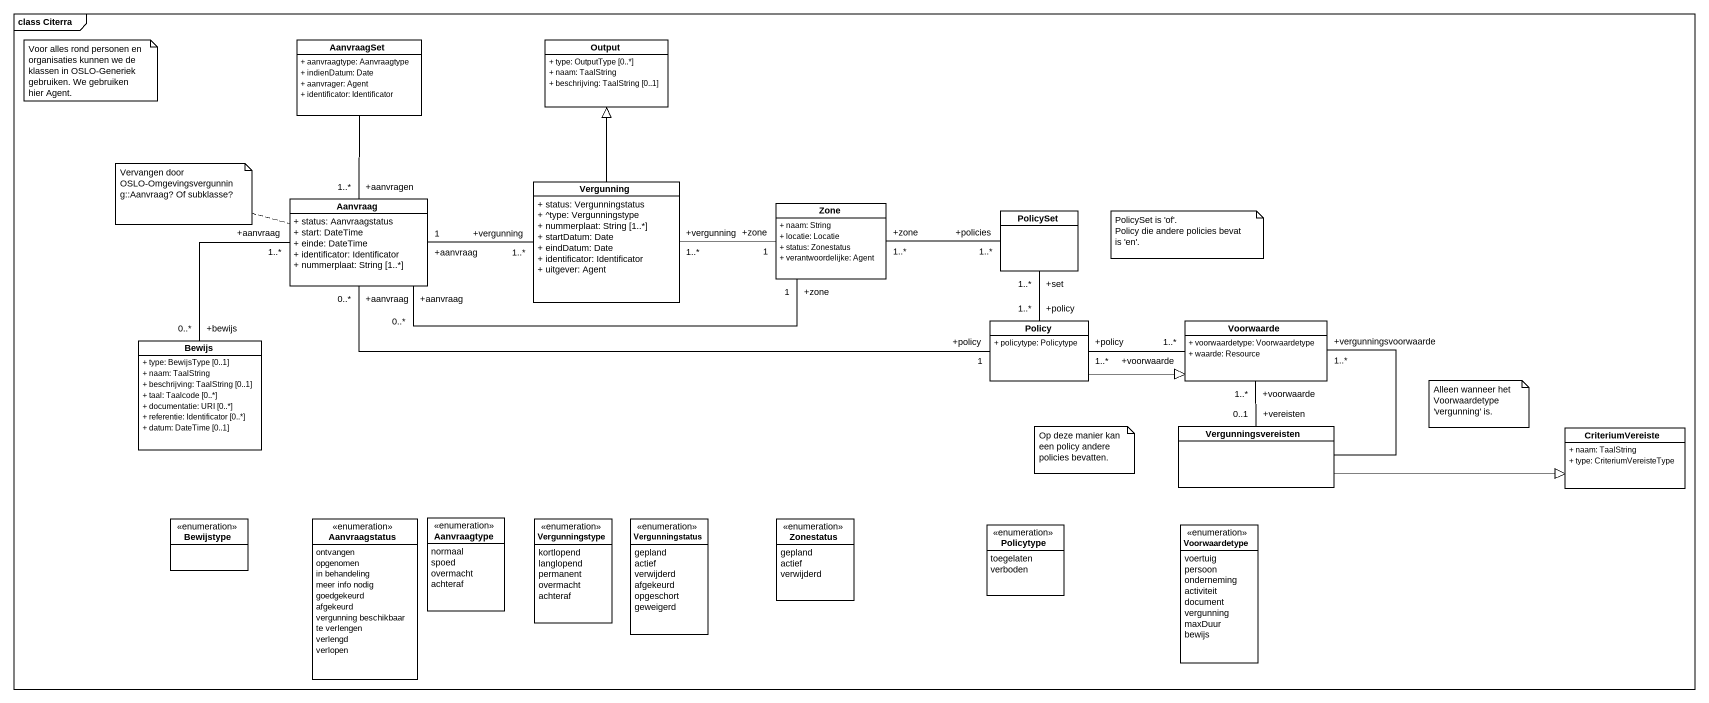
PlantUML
@startuml
mainframe class Citerra
hide circle
hide empty members
skinparam classAttributeIconSize 0
class AanvraagSet {
  + aanvraagtype: Aanvraagtype
  + indienDatum: Date
  + aanvrager: Agent
  + identificator: Identificator
}
class Output {
  + type: OutputType [0..*]
  + naam: TaalString
  + beschrijving: TaalString [0..1]
}
class Aanvraag {
  + status: Aanvraagstatus
  + start: DateTime
  + einde: DateTime
  + identificator: Identificator
  + nummerplaat: String [1..*]
}
class Vergunning {
  + status: Vergunningstatus
  + ^type: Vergunningstype
  + nummerplaat: String [1..*]
  + startDatum: Date
  + eindDatum: Date
  + identificator: Identificator
  + uitgever: Agent
}
class Zone {
  + naam: String
  + locatie: Locatie
  + status: Zonestatus
  + verantwoordelijke: Agent
}
class PolicySet
class Policy {
  + policytype: Policytype
}
class Voorwaarde {
  + voorwaardetype: Voorwaardetype
  + waarde: Resource
}
class Bewijs {
  + type: BewijsType [0..1]
  + naam: TaalString
  + beschrijving: TaalString [0..1]
  + taal: Taalcode [0..*]
  + documentatie: URI [0..*]
  + referentie: Identificator [0..*]
  + datum: DateTime [0..1]
}
class Vergunningsvereisten
class CriteriumVereiste {
  + naam: TaalString
  + type: CriteriumVereisteType
}
enum Bewijstype
enum Aanvraagstatus {
  ontvangen
  opgenomen
  in behandeling
  meer info nodig
  goedgekeurd
  afgekeurd
  vergunning beschikbaar
  te verlengen
  verlengd
  verlopen
}
enum Aanvraagtype {
  normaal
  spoed
  overmacht
  achteraf
}
enum Vergunningstype {
  kortlopend
  langlopend
  permanent
  overmacht
  achteraf
}
enum Vergunningstatus {
  gepland
  actief
  verwijderd
  afgekeurd
  opgeschort
  geweigerd
}
enum Zonestatus {
  gepland
  actief
  verwijderd
}
enum Policytype {
  toegelaten
  verboden
}
enum Voorwaardetype {
  voertuig
  persoon
  onderneming
  activiteit
  document
  vergunning
  maxDuur
  bewijs
}
AanvraagSet -- "+aanvragen\n1..*" Aanvraag
Aanvraag "+aanvraag\n0..*" -right- "+zone\n1" Zone
Aanvraag "+aanvraag\n0..*" -right- "+policy\n1" Policy
Vergunning -up-|> Output
Vergunning "+vergunning\n1..*" -left- "+aanvraag\n1" Aanvraag
Vergunning "+vergunning\n1..*" -right- "+zone\n1" Zone
PolicySet "+policies\n1..*" -left- "+zone\n1..*" Zone
PolicySet "+set\n1..*" -- "+policy\n1..*" Policy
Policy "+policy\n1..*" -right- "+voorwaarde\n1..*" Voorwaarde
Policy -right-|> Voorwaarde
Bewijs "+bewijs\n0..*" -up- "+aanvraag\n1..*" Aanvraag
Vergunningsvereisten "+vereisten\n0..1" -up- "+voorwaarde\n1..*" Voorwaarde
Vergunningsvereisten -up- "+vergunningsvoorwaarde\n1..*" Voorwaarde
Vergunningsvereisten -right-|> CriteriumVereiste
note as N1
  Voor alles rond personen en organisaties kunnen we de klassen in OSLO-Generiek gebruiken. We gebruiken hier Agent.
end note
note left of Aanvraag : Vervangen door OSLO-Omgevingsvergunning::Aanvraag? Of subklasse?
note as N3
  PolicySet is 'of'.
  Policy die andere policies bevat is 'en'.
end note
note as N4
  Alleen wanneer het Voorwaardetype 'vergunning' is.
end note
note as N5
  Op deze manier kan een policy andere policies bevatten.
end note
@enduml
